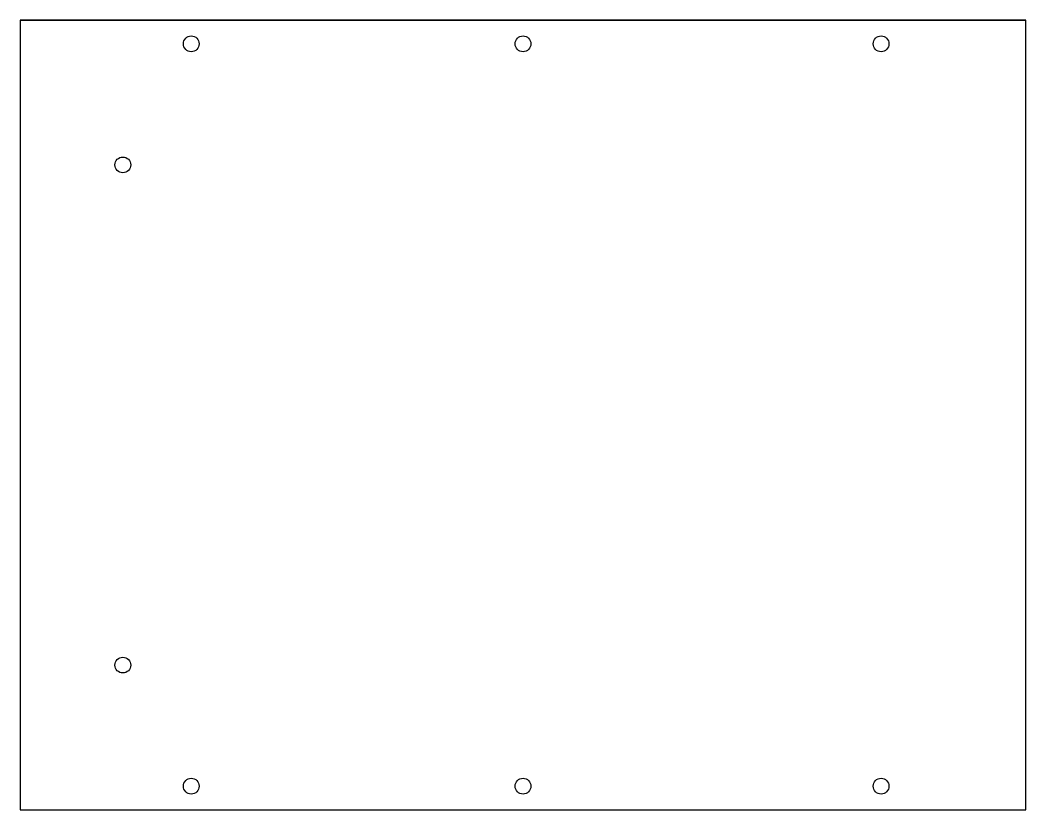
# Model space of a CAD drawing. Header units: millimetres. Extents: x 0 to 382, y 0 to 300.
import ezdxf

# ---------------------------------------------------------------- set-up
doc = ezdxf.new("R2010")
doc.units = ezdxf.units.MM
for name, color, linetype in [('A_SIDE_HOLES_12', 7, 'Continuous'), ('EDGE_BANDING', 7, 'Continuous'), ('OUTSIDE_THROUGH', 7, 'Continuous')]:
    doc.layers.add(name, color=color, linetype=linetype)

msp = doc.modelspace()

# ---------------------------------------------------------------- linework, layer by layer
at = {"layer": 'A_SIDE_HOLES_12'}
for centre in [(65, 291), (191, 291), (327, 291), (39, 245), (39, 55), (65, 9), (191, 9), (327, 9)]:
    msp.add_circle(centre, 3, dxfattribs=at)
at = {"layer": 'EDGE_BANDING'}
for p, q in [((0, 300), (382, 300)), ((382, 0), (382, 300)), ((0, 0), (382, 0))]:
    msp.add_line(p, q, dxfattribs=at)
at = {"layer": 'OUTSIDE_THROUGH'}
msp.add_lwpolyline([(0, 0), (382, 0), (382, 300), (0, 300)], close=True, dxfattribs=at)

doc.saveas('drawing.dxf')
